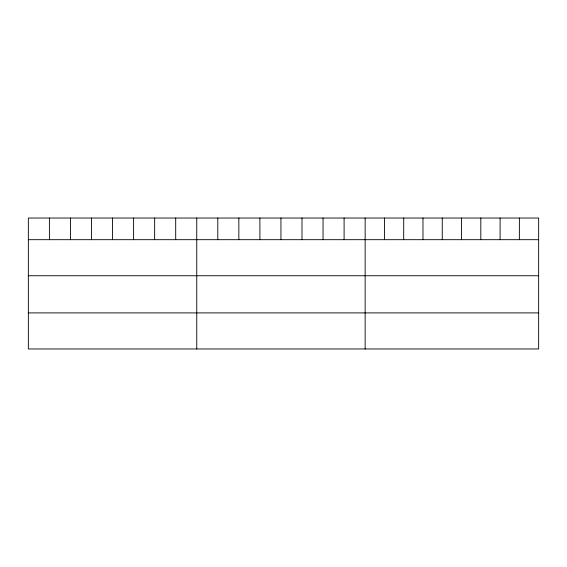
<?xml version="1.0" encoding="UTF-8"?>
<svg xmlns="http://www.w3.org/2000/svg" width="567" height="567" viewBox="0 0 567 567"><rect width="100%" height="100%" fill="white"/><g stroke="black" fill="none" stroke-linecap="round" stroke-linejoin="round"><path stroke-width="0.85" d="M538.65 239.685L538.65 348.967L28.35 348.967L28.35 218.033L538.65 218.033L538.65 239.685L28.35 239.685M28.35 275.746L538.65 275.746M28.35 312.899L538.65 312.899M519.372 218.033L519.372 239.685M500.094 218.033L500.094 239.685M480.816 218.033L480.816 239.685M461.538 218.033L461.538 239.685M442.26 218.033L442.26 239.685M422.982 218.033L422.982 239.685M403.704 218.033L403.704 239.685M384.426 218.033L384.426 239.685M365.148 218.033L365.148 348.967M344.098 218.033L344.098 239.685M323.048 218.033L323.048 239.685M301.998 218.033L301.998 239.685M280.948 218.033L280.948 239.685M259.899 218.033L259.899 239.685M238.849 218.033L238.849 239.685M217.799 218.033L217.799 239.685M196.749 218.033L196.749 348.967M175.699 218.033L175.699 239.685M154.649 218.033L154.649 239.685M133.599 218.033L133.599 239.685M112.55 218.033L112.55 239.685M91.5 218.033L91.5 239.685M70.45 218.033L70.45 239.685M49.4 218.033L49.4 239.685"/></g></svg>
